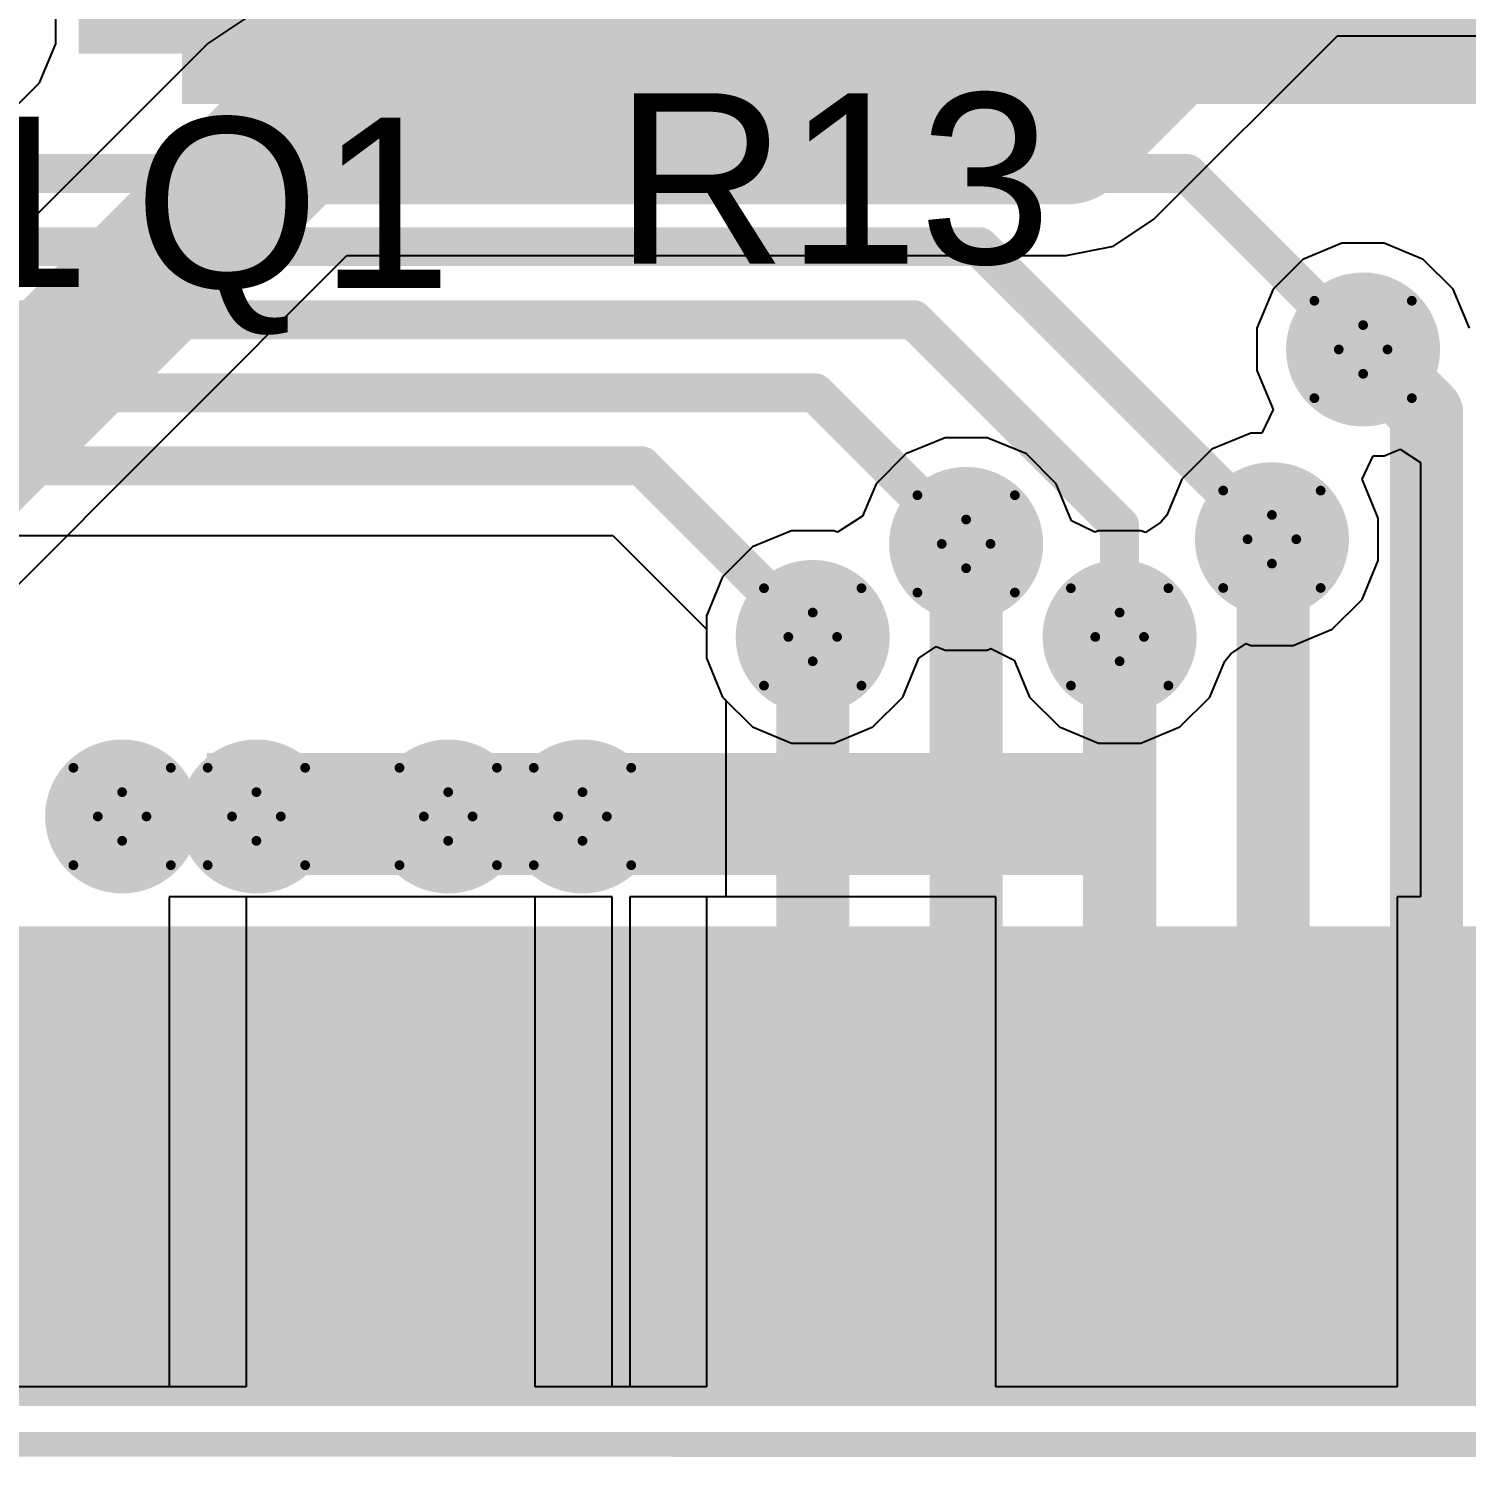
# Model space of a CAD drawing. Header units: inches. Extents: x -0.8 to 12, y -0.1 to 3.7.
# Drawn here: x 0.717 to 1.0121, y -0.1346 to 0.1587 of the extents above; entities that cross this region are included whole.
import ezdxf

# ---------------------------------------------------------------- set-up
doc = ezdxf.new("R2010")
doc.units = ezdxf.units.IN
doc.header["$MEASUREMENT"] = 0
for name, color, linetype in [('Board Outline', 216, 'Continuous'), ('Bottom Layer', 5, 'Continuous'), ('Bottom Overlay', 54, 'Continuous'), ('Bottom Paste', 16, 'Continuous'), ('Bottom Solder', 6, 'Continuous'), ('Drill Drawing', 1, 'Continuous'), ('Top Layer', 1, 'Continuous'), ('Top Overlay', 2, 'Continuous'), ('Top Paste', 8, 'Continuous'), ('Top Solder', 216, 'Continuous'), ('Via Holes', 16, 'Continuous')]:
    doc.layers.add(name, color=color, linetype=linetype)
doc.styles.add('Arial', font='', dxfattribs={"height": 0.2})
doc.styles.get('Arial').set_extended_font_data('Arial')

# ---------------------------------------------------------------- blocks, each defined once
blk = doc.blocks.new('MDA7050_330M_B_17')
at = {"layer": 'Bottom Layer'}
for points in [[(-0.15748035, 0.06692915), (-0.06889765, 0.06692915), (-0.06889765, -0.06692915), (-0.15748035, -0.06692915)], [(0.06889765, 0.06692915), (0.15748035, 0.06692915), (0.15748035, -0.06692915), (0.06889765, -0.06692915)]]:
    blk.add_hatch(color=5, dxfattribs=at).paths.add_polyline_path(points)
at = {"layer": 'Bottom Paste'}
for points in [[(-0.15748035, 0.06692915), (-0.06889765, 0.06692915), (-0.06889765, -0.06692915), (-0.15748035, -0.06692915)], [(0.06889765, 0.06692915), (0.15748035, 0.06692915), (0.15748035, -0.06692915), (0.06889765, -0.06692915)]]:
    blk.add_hatch(color=16, dxfattribs=at).paths.add_polyline_path(points)
at = {"layer": 'Bottom Solder'}
for points in [[(-0.16148035, 0.07092915), (-0.06489765, 0.07092915), (-0.06489765, -0.07092915), (-0.16148035, -0.07092915)], [(0.06489765, 0.07092915), (0.16148035, 0.07092915), (0.16148035, -0.07092915), (0.06489765, -0.07092915)]]:
    blk.add_hatch(color=6, dxfattribs=at).paths.add_polyline_path(points)
at = {"layer": 'Bottom Overlay', "const_width": 0.005}
for points in [[(-0.1456378, 0.1318582), (-0.1456378, 0.074)], [(0.1456378, 0.1318582), (-0.1456378, 0.1318582)], [(0.1456378, 0.1318582), (0.1456378, 0.074)], [(-0.1456378, -0.074), (-0.1456378, -0.1318582)], [(0.1456378, -0.074), (0.1456378, -0.1318582)], [(0.1456378, -0.1318582), (-0.1456378, -0.1318582)]]:
    blk.add_lwpolyline(points, dxfattribs=at)
at = {"layer": 'Bottom Overlay', "const_width": 0.0025}
for points in [[(-0.1468878, 0.1318582, 1), (-0.1443878, 0.1318582, 1)], [(-0.1468878, 0.1318582, 1), (-0.1443878, 0.1318582, 1)], [(0.1443878, 0.1318582, 1), (0.1468878, 0.1318582, 1)], [(0.1443878, 0.1318582, 1), (0.1468878, 0.1318582, 1)], [(-0.1468878, 0.074, 1), (-0.1443878, 0.074, 1)], [(0.1443878, 0.074, 1), (0.1468878, 0.074, 1)], [(-0.1468878, -0.074, 1), (-0.1443878, -0.074, 1)], [(0.1443878, -0.074, 1), (0.1468878, -0.074, 1)], [(-0.1468878, -0.1318582, 1), (-0.1443878, -0.1318582, 1)], [(-0.1468878, -0.1318582, 1), (-0.1443878, -0.1318582, 1)], [(0.1443878, -0.1318582, 1), (0.1468878, -0.1318582, 1)], [(0.1443878, -0.1318582, 1), (0.1468878, -0.1318582, 1)]]:
    blk.add_lwpolyline(points, format="xyb", close=True, dxfattribs=at)
blk = doc.blocks.new('SOT_723_53')
at = {"layer": 'Top Layer'}
for points in [[(-0.0098425, 0.03149605), (0.0098425, 0.03149605), (0.0098425, 0.01377955), (-0.0098425, 0.01377955)], [(-0.0255905, -0.01377955), (-0.0059055, -0.01377955), (-0.0059055, -0.03149605), (-0.0255905, -0.03149605)], [(0.0059056, -0.01377955), (0.0255906, -0.01377955), (0.0255906, -0.03149605), (0.0059056, -0.03149605)]]:
    blk.add_hatch(color=1, dxfattribs=at).paths.add_polyline_path(points)
at = {"layer": 'Top Paste'}
for points in [[(-0.0098425, 0.03149605), (0.0098425, 0.03149605), (0.0098425, 0.01377955), (-0.0098425, 0.01377955)], [(-0.0255905, -0.01377955), (-0.0059055, -0.01377955), (-0.0059055, -0.03149605), (-0.0255905, -0.03149605)], [(0.0059056, -0.01377955), (0.0255906, -0.01377955), (0.0255906, -0.03149605), (0.0059056, -0.03149605)]]:
    blk.add_hatch(color=8, dxfattribs=at).paths.add_polyline_path(points)
at = {"layer": 'Top Solder'}
for points in [[(-0.0138425, 0.03549605), (0.0138425, 0.03549605), (0.0138425, 0.00977955), (-0.0138425, 0.00977955)], [(-0.0295905, -0.00977955), (-0.0019055, -0.00977955), (-0.0019055, -0.03549605), (-0.0295905, -0.03549605)], [(0.0019056, -0.00977955), (0.0295906, -0.00977955), (0.0295906, -0.03549605), (0.0019056, -0.03549605)]]:
    blk.add_hatch(color=216, dxfattribs=at).paths.add_polyline_path(points)
at = {"layer": 'Top Overlay', "const_width": 0.005}
for points in [[(-0.015, 0.025), (-0.025, 0.025)], [(-0.025, -0.006), (-0.025, 0.025)], [(-0.015, 0.025), (-0.025, 0.025)], [(-0.025, -0.006), (-0.025, 0.025)], [(0.025, 0.025), (0.015, 0.025)], [(0.025, -0.006), (0.025, 0.025)], [(-0.032, -0.021), (-0.037, -0.016)], [(-0.037, -0.026), (-0.037, -0.016)], [(0.001, -0.016), (-0.001, -0.016)], [(-0.037, -0.026), (-0.032, -0.021)]]:
    blk.add_lwpolyline(points, dxfattribs=at)
at = {"layer": 'Top Overlay', "const_width": 0.0025}
for points in [[(-0.02625, 0.025, 1), (-0.02375, 0.025, 1)], [(-0.02625, 0.025, 1), (-0.02375, 0.025, 1)], [(-0.02625, 0.025, 1), (-0.02375, 0.025, 1)], [(-0.02625, 0.025, 1), (-0.02375, 0.025, 1)], [(-0.01625, 0.025, 1), (-0.01375, 0.025, 1)], [(-0.01625, 0.025, 1), (-0.01375, 0.025, 1)], [(0.01375, 0.025, 1), (0.01625, 0.025, 1)], [(0.02375, 0.025, 1), (0.02625, 0.025, 1)], [(0.02375, 0.025, 1), (0.02625, 0.025, 1)], [(-0.02625, -0.006, 1), (-0.02375, -0.006, 1)], [(-0.02625, -0.006, 1), (-0.02375, -0.006, 1)], [(0.02375, -0.006, 1), (0.02625, -0.006, 1)], [(-0.03825, -0.016, 1), (-0.03575, -0.016, 1)], [(-0.03825, -0.016, 1), (-0.03575, -0.016, 1)], [(-0.00225, -0.016, 1), (0.00025, -0.016, 1)], [(-0.00025, -0.016, 1), (0.00225, -0.016, 1)], [(-0.03325, -0.021, 1), (-0.03075, -0.021, 1)], [(-0.03325, -0.021, 1), (-0.03075, -0.021, 1)], [(-0.03825, -0.026, 1), (-0.03575, -0.026, 1)], [(-0.03825, -0.026, 1), (-0.03575, -0.026, 1)]]:
    blk.add_lwpolyline(points, format="xyb", close=True, dxfattribs=at)
blk = doc.blocks.new('MINI_PCIE_PAD_54')
at = {"layer": 'Bottom Layer'}
for points in [[(0.53937, 0.0452756), (0.562992, 0.0452756), (0.562992, -0.0452756), (0.53937, -0.0452756)], [(0.5708661, 0.0452756), (0.5944881, 0.0452756), (0.5944881, -0.0452756), (0.5708661, -0.0452756)], [(0.6023621, 0.0452756), (0.6259841, 0.0452756), (0.6259841, -0.0452756), (0.6023621, -0.0452756)], [(0.6338582, 0.0452756), (0.6574802, 0.0452756), (0.6574802, -0.0452756), (0.6338582, -0.0452756)], [(0.6653543, 0.0452756), (0.6889763, 0.0452756), (0.6889763, -0.0452756), (0.6653543, -0.0452756)], [(0.6968503, 0.0452756), (0.7204723, 0.0452756), (0.7204723, -0.0452756), (0.6968503, -0.0452756)], [(0.7283464, 0.0452756), (0.7519684, 0.0452756), (0.7519684, -0.0452756), (0.7283464, -0.0452756)], [(0.7598425, 0.0452756), (0.7834645, 0.0452756), (0.7834645, -0.0452756), (0.7598425, -0.0452756)], [(0.7913385, 0.0452756), (0.8149605, 0.0452756), (0.8149605, -0.0452756), (0.7913385, -0.0452756)], [(0.8228346, 0.0452756), (0.8464566, 0.0452756), (0.8464566, -0.0452756), (0.8228346, -0.0452756)]]:
    blk.add_hatch(color=5, dxfattribs=at).paths.add_polyline_path(points)
at = {"layer": 'Bottom Paste'}
for points in [[(0.53937, 0.0452756), (0.562992, 0.0452756), (0.562992, -0.0452756), (0.53937, -0.0452756)], [(0.5708661, 0.0452756), (0.5944881, 0.0452756), (0.5944881, -0.0452756), (0.5708661, -0.0452756)], [(0.6023621, 0.0452756), (0.6259841, 0.0452756), (0.6259841, -0.0452756), (0.6023621, -0.0452756)], [(0.6338582, 0.0452756), (0.6574802, 0.0452756), (0.6574802, -0.0452756), (0.6338582, -0.0452756)], [(0.6653543, 0.0452756), (0.6889763, 0.0452756), (0.6889763, -0.0452756), (0.6653543, -0.0452756)], [(0.6968503, 0.0452756), (0.7204723, 0.0452756), (0.7204723, -0.0452756), (0.6968503, -0.0452756)], [(0.7283464, 0.0452756), (0.7519684, 0.0452756), (0.7519684, -0.0452756), (0.7283464, -0.0452756)], [(0.7598425, 0.0452756), (0.7834645, 0.0452756), (0.7834645, -0.0452756), (0.7598425, -0.0452756)], [(0.7913385, 0.0452756), (0.8149605, 0.0452756), (0.8149605, -0.0452756), (0.7913385, -0.0452756)], [(0.8228346, 0.0452756), (0.8464566, 0.0452756), (0.8464566, -0.0452756), (0.8228346, -0.0452756)]]:
    blk.add_hatch(color=16, dxfattribs=at).paths.add_polyline_path(points)
at = {"layer": 'Bottom Solder'}
for points in [[(0.503874, 0.0492756), (0.535496, 0.0492756), (0.535496, -0.0492756), (0.503874, -0.0492756)], [(0.53537, 0.0492756), (0.566992, 0.0492756), (0.566992, -0.0492756), (0.53537, -0.0492756)], [(0.5668661, 0.0492756), (0.5984881, 0.0492756), (0.5984881, -0.0492756), (0.5668661, -0.0492756)], [(0.5983621, 0.0492756), (0.6299841, 0.0492756), (0.6299841, -0.0492756), (0.5983621, -0.0492756)], [(0.6298582, 0.0492756), (0.6614802, 0.0492756), (0.6614802, -0.0492756), (0.6298582, -0.0492756)], [(0.6613543, 0.0492756), (0.6929763, 0.0492756), (0.6929763, -0.0492756), (0.6613543, -0.0492756)], [(0.6928503, 0.0492756), (0.7244723, 0.0492756), (0.7244723, -0.0492756), (0.6928503, -0.0492756)], [(0.7243464, 0.0492756), (0.7559684, 0.0492756), (0.7559684, -0.0492756), (0.7243464, -0.0492756)], [(0.7558425, 0.0492756), (0.7874645, 0.0492756), (0.7874645, -0.0492756), (0.7558425, -0.0492756)], [(0.7873385, 0.0492756), (0.8189605, 0.0492756), (0.8189605, -0.0492756), (0.7873385, -0.0492756)], [(0.8188346, 0.0492756), (0.8504566, 0.0492756), (0.8504566, -0.0492756), (0.8188346, -0.0492756)]]:
    blk.add_hatch(color=6, dxfattribs=at).paths.add_polyline_path(points)
at = {"layer": 'Top Layer'}
for points in [[(0.523622, 0.0452756), (0.547244, 0.0452756), (0.547244, -0.0452756), (0.523622, -0.0452756)], [(0.5551181, 0.0452756), (0.5787401, 0.0452756), (0.5787401, -0.0452756), (0.5551181, -0.0452756)], [(0.5866141, 0.0452756), (0.6102361, 0.0452756), (0.6102361, -0.0452756), (0.5866141, -0.0452756)], [(0.6181102, 0.0452756), (0.6417322, 0.0452756), (0.6417322, -0.0452756), (0.6181102, -0.0452756)], [(0.6496063, 0.0452756), (0.6732283, 0.0452756), (0.6732283, -0.0452756), (0.6496063, -0.0452756)], [(0.7047243, -0.0452756), (0.6811023, -0.0452756), (0.6811023, 0.0452756), (0.7047243, 0.0452756)], [(0.7362204, -0.0452756), (0.7125984, -0.0452756), (0.7125984, 0.0452756), (0.7362204, 0.0452756)], [(0.7677165, -0.0452756), (0.7440945, -0.0452756), (0.7440945, 0.0452756), (0.7677165, 0.0452756)], [(0.7992125, -0.0452756), (0.7755905, -0.0452756), (0.7755905, 0.0452756), (0.7992125, 0.0452756)], [(0.8307086, -0.0452756), (0.8070866, -0.0452756), (0.8070866, 0.0452756), (0.8307086, 0.0452756)]]:
    blk.add_hatch(color=1, dxfattribs=at).paths.add_polyline_path(points)
at = {"layer": 'Top Paste'}
for points in [[(0.523622, 0.0452756), (0.547244, 0.0452756), (0.547244, -0.0452756), (0.523622, -0.0452756)], [(0.5551181, 0.0452756), (0.5787401, 0.0452756), (0.5787401, -0.0452756), (0.5551181, -0.0452756)], [(0.5866141, 0.0452756), (0.6102361, 0.0452756), (0.6102361, -0.0452756), (0.5866141, -0.0452756)], [(0.6181102, 0.0452756), (0.6417322, 0.0452756), (0.6417322, -0.0452756), (0.6181102, -0.0452756)], [(0.6496063, 0.0452756), (0.6732283, 0.0452756), (0.6732283, -0.0452756), (0.6496063, -0.0452756)], [(0.7047243, -0.0452756), (0.6811023, -0.0452756), (0.6811023, 0.0452756), (0.7047243, 0.0452756)], [(0.7362204, -0.0452756), (0.7125984, -0.0452756), (0.7125984, 0.0452756), (0.7362204, 0.0452756)], [(0.7677165, -0.0452756), (0.7440945, -0.0452756), (0.7440945, 0.0452756), (0.7677165, 0.0452756)], [(0.7992125, -0.0452756), (0.7755905, -0.0452756), (0.7755905, 0.0452756), (0.7992125, 0.0452756)], [(0.8307086, -0.0452756), (0.8070866, -0.0452756), (0.8070866, 0.0452756), (0.8307086, 0.0452756)]]:
    blk.add_hatch(color=8, dxfattribs=at).paths.add_polyline_path(points)
at = {"layer": 'Top Solder'}
for points in [[(0.519622, 0.0492756), (0.551244, 0.0492756), (0.551244, -0.0492756), (0.519622, -0.0492756)], [(0.5511181, 0.0492756), (0.5827401, 0.0492756), (0.5827401, -0.0492756), (0.5511181, -0.0492756)], [(0.5826141, 0.0492756), (0.6142361, 0.0492756), (0.6142361, -0.0492756), (0.5826141, -0.0492756)], [(0.6141102, 0.0492756), (0.6457322, 0.0492756), (0.6457322, -0.0492756), (0.6141102, -0.0492756)], [(0.6456063, 0.0492756), (0.6772283, 0.0492756), (0.6772283, -0.0492756), (0.6456063, -0.0492756)], [(0.7087243, -0.0492756), (0.6771023, -0.0492756), (0.6771023, 0.0492756), (0.7087243, 0.0492756)], [(0.7402204, -0.0492756), (0.7085984, -0.0492756), (0.7085984, 0.0492756), (0.7402204, 0.0492756)], [(0.7717165, -0.0492756), (0.7400945, -0.0492756), (0.7400945, 0.0492756), (0.7717165, 0.0492756)], [(0.8032125, -0.0492756), (0.7715905, -0.0492756), (0.7715905, 0.0492756), (0.8032125, 0.0492756)], [(0.8347086, -0.0492756), (0.8030866, -0.0492756), (0.8030866, 0.0492756), (0.8347086, 0.0492756)]]:
    blk.add_hatch(color=216, dxfattribs=at).paths.add_polyline_path(points)
at = {"layer": 'Top Overlay', "const_width": 0.005}
blk.add_lwpolyline([(0.3425393, -0.0570866), (0.9704724, -0.0570866)], dxfattribs=at)

msp = doc.modelspace()

# ---------------------------------------------------------------- hatches: boundary and pattern name
at = {"layer": 'Bottom Layer'}
for points in [[(0.7485196, 0.143307), (0.886, 0.143307), (0.886, 0.3519292), (0.7485196, 0.3519292)], [(0.7485196, 0.143307), (1.276, 0.143307), (1.276, 0.195), (0.7485196, 0.195)], [(0.8188823, -0.015), (0.9335123, -0.015), (0.9335123, 0.01), (0.8188823, 0.01)]]:
    msp.add_hatch(color=5, dxfattribs=at).paths.add_polyline_path(points)
h = msp.add_hatch(color=5, dxfattribs=at)
edge = h.paths.add_edge_path()
edge.add_arc((0.9908954, 0.0928906), 0.011811, 0, 360)
h = msp.add_hatch(color=5, dxfattribs=at)
edge = h.paths.add_edge_path()
edge.add_arc((0.9721862, 0.053917), 0.011811, 0, 360)
h = msp.add_hatch(color=5, dxfattribs=at)
edge = h.paths.add_edge_path()
edge.add_arc((0.9094259, 0.0529621), 0.011811, 0, 360)
h = msp.add_hatch(color=5, dxfattribs=at)
edge = h.paths.add_edge_path()
edge.add_arc((0.8779374, 0.0338673), 0.011811, 0, 360)
h = msp.add_hatch(color=5, dxfattribs=at)
edge = h.paths.add_edge_path()
edge.add_arc((0.9409295, 0.0338673), 0.011811, 0, 360)
h = msp.add_hatch(color=5, dxfattribs=at)
edge = h.paths.add_edge_path()
edge.add_arc((0.7362051, -0.003), 0.011811, 0, 360)
h = msp.add_hatch(color=5, dxfattribs=at)
edge = h.paths.add_edge_path()
edge.add_arc((0.7637642, -0.003), 0.011811, 0, 360)
h = msp.add_hatch(color=5, dxfattribs=at)
edge = h.paths.add_edge_path()
edge.add_arc((0.8031343, -0.003), 0.011811, 0, 360)
h = msp.add_hatch(color=5, dxfattribs=at)
edge = h.paths.add_edge_path()
edge.add_arc((0.8306933, -0.003), 0.011811, 0, 360)
at = {"layer": 'Bottom Solder'}
h = msp.add_hatch(color=6, dxfattribs=at)
edge = h.paths.add_edge_path()
edge.add_arc((0.9908954, 0.0928906), 0.015811, 0, 360)
h = msp.add_hatch(color=6, dxfattribs=at)
edge = h.paths.add_edge_path()
edge.add_arc((0.9094259, 0.0529621), 0.015811, 0, 360)
h = msp.add_hatch(color=6, dxfattribs=at)
edge = h.paths.add_edge_path()
edge.add_arc((0.9721862, 0.053917), 0.015811, 0, 360)
h = msp.add_hatch(color=6, dxfattribs=at)
edge = h.paths.add_edge_path()
edge.add_arc((0.8779374, 0.0338673), 0.015811, 0, 360)
h = msp.add_hatch(color=6, dxfattribs=at)
edge = h.paths.add_edge_path()
edge.add_arc((0.9409295, 0.0338673), 0.015811, 0, 360)
h = msp.add_hatch(color=6, dxfattribs=at)
edge = h.paths.add_edge_path()
edge.add_arc((0.7362051, -0.003), 0.015811, 0, 360)
h = msp.add_hatch(color=6, dxfattribs=at)
edge = h.paths.add_edge_path()
edge.add_arc((0.7637642, -0.003), 0.015811, 0, 360)
h = msp.add_hatch(color=6, dxfattribs=at)
edge = h.paths.add_edge_path()
edge.add_arc((0.8031343, -0.003), 0.015811, 0, 360)
h = msp.add_hatch(color=6, dxfattribs=at)
edge = h.paths.add_edge_path()
edge.add_arc((0.8306933, -0.003), 0.015811, 0, 360)
at = {"layer": 'Top Layer'}
h = msp.add_hatch(color=1, dxfattribs=at)
edge = h.paths.add_edge_path()
edge.add_arc((0.9908954, 0.0928906), 0.011811, 0, 360)
h = msp.add_hatch(color=1, dxfattribs=at)
edge = h.paths.add_edge_path()
edge.add_arc((0.9721862, 0.053917), 0.011811, 0, 360)
h = msp.add_hatch(color=1, dxfattribs=at)
edge = h.paths.add_edge_path()
edge.add_arc((0.9094259, 0.0529621), 0.011811, 0, 360)
h = msp.add_hatch(color=1, dxfattribs=at)
edge = h.paths.add_edge_path()
edge.add_arc((0.8779374, 0.0338673), 0.011811, 0, 360)
h = msp.add_hatch(color=1, dxfattribs=at)
edge = h.paths.add_edge_path()
edge.add_arc((0.9409295, 0.0338673), 0.011811, 0, 360)
msp.add_hatch(color=1, dxfattribs=at).paths.add_polyline_path([(0.7535915, -0.015), (0.8582523, -0.015), (0.8582523, 0.01), (0.7535915, 0.01)])
h = msp.add_hatch(color=1, dxfattribs=at)
edge = h.paths.add_edge_path()
edge.add_arc((0.7362051, -0.003), 0.011811, 0, 360)
h = msp.add_hatch(color=1, dxfattribs=at)
edge = h.paths.add_edge_path()
edge.add_arc((0.7637642, -0.003), 0.011811, 0, 360)
h = msp.add_hatch(color=1, dxfattribs=at)
edge = h.paths.add_edge_path()
edge.add_arc((0.8031343, -0.003), 0.011811, 0, 360)
h = msp.add_hatch(color=1, dxfattribs=at)
edge = h.paths.add_edge_path()
edge.add_arc((0.8306933, -0.003), 0.011811, 0, 360)
at = {"layer": 'Top Solder'}
h = msp.add_hatch(color=216, dxfattribs=at)
edge = h.paths.add_edge_path()
edge.add_arc((0.9908954, 0.0928906), 0.015811, 0, 360)
h = msp.add_hatch(color=216, dxfattribs=at)
edge = h.paths.add_edge_path()
edge.add_arc((0.9094259, 0.0529621), 0.015811, 0, 360)
h = msp.add_hatch(color=216, dxfattribs=at)
edge = h.paths.add_edge_path()
edge.add_arc((0.9721862, 0.053917), 0.015811, 0, 360)
h = msp.add_hatch(color=216, dxfattribs=at)
edge = h.paths.add_edge_path()
edge.add_arc((0.8779374, 0.0338673), 0.015811, 0, 360)
h = msp.add_hatch(color=216, dxfattribs=at)
edge = h.paths.add_edge_path()
edge.add_arc((0.9409295, 0.0338673), 0.015811, 0, 360)
h = msp.add_hatch(color=216, dxfattribs=at)
edge = h.paths.add_edge_path()
edge.add_arc((0.7362051, -0.003), 0.015811, 0, 360)
h = msp.add_hatch(color=216, dxfattribs=at)
edge = h.paths.add_edge_path()
edge.add_arc((0.7637642, -0.003), 0.015811, 0, 360)
h = msp.add_hatch(color=216, dxfattribs=at)
edge = h.paths.add_edge_path()
edge.add_arc((0.8031343, -0.003), 0.015811, 0, 360)
h = msp.add_hatch(color=216, dxfattribs=at)
edge = h.paths.add_edge_path()
edge.add_arc((0.8306933, -0.003), 0.015811, 0, 360)
at = {"layer": 'Via Holes'}
h = msp.add_hatch(color=7, dxfattribs=at)
edge = h.paths.add_edge_path()
edge.add_arc((0.9908954, 0.0928906), 0.0059055, 0, 360)
h = msp.add_hatch(color=7, dxfattribs=at)
edge = h.paths.add_edge_path()
edge.add_arc((0.9721862, 0.053917), 0.0059055, 0, 360)
h = msp.add_hatch(color=7, dxfattribs=at)
edge = h.paths.add_edge_path()
edge.add_arc((0.9094259, 0.0529621), 0.0059055, 0, 360)
h = msp.add_hatch(color=7, dxfattribs=at)
edge = h.paths.add_edge_path()
edge.add_arc((0.8779374, 0.0338673), 0.0059055, 0, 360)
h = msp.add_hatch(color=7, dxfattribs=at)
edge = h.paths.add_edge_path()
edge.add_arc((0.9409295, 0.0338673), 0.0059055, 0, 360)
h = msp.add_hatch(color=7, dxfattribs=at)
edge = h.paths.add_edge_path()
edge.add_arc((0.7362051, -0.003), 0.0059055, 0, 360)
h = msp.add_hatch(color=7, dxfattribs=at)
edge = h.paths.add_edge_path()
edge.add_arc((0.7637642, -0.003), 0.0059055, 0, 360)
h = msp.add_hatch(color=7, dxfattribs=at)
edge = h.paths.add_edge_path()
edge.add_arc((0.8031343, -0.003), 0.0059055, 0, 360)
h = msp.add_hatch(color=7, dxfattribs=at)
edge = h.paths.add_edge_path()
edge.add_arc((0.8306933, -0.003), 0.0059055, 0, 360)

# ---------------------------------------------------------------- linework, layer by layer
at = {"layer": 'Board Outline', "const_width": 0.005}
msp.add_lwpolyline([(0.5275374, -0.1318892), (1.1555117, -0.1320703)], dxfattribs=at)
at = {"layer": 'Bottom Layer'}
for p, q in [((0.9906767, 0.0662718), (0.9929401, 0.0710796)), ((0.9929401, 0.0710796), (0.9952339, 0.0710796)), ((0.9952339, 0.0710796), (0.9985054, 0.0724347)), ((0.9985054, 0.0724347), (1.0026628, 0.0696568)), ((1.0026628, 0.0696568), (1.0026628, -0.019527)), ((0.9939972, 0.0582555), (0.9906767, 0.0662718)), ((0.9939972, 0.0495785), (0.9939972, 0.0582555)), ((0.6422137, 0.0547257), (0.836892, 0.0547257)), ((0.836892, 0.0547257), (0.8561264, 0.0354914)), ((0.9906767, 0.0415621), (0.9939972, 0.0495785)), ((0.9845411, 0.0354265), (0.9906767, 0.0415621)), ((0.8561264, 0.0354914), (0.8561264, 0.0295288)), ((0.9765247, 0.032106), (0.9845411, 0.0354265)), ((0.9637314, 0.0303836), (0.9668979, 0.0324994)), ((0.9668979, 0.0324994), (0.9678477, 0.032106)), ((0.8561264, 0.0295288), (0.8594469, 0.0215124)), ((0.8964279, 0.0215124), (0.8997484, 0.0295287)), ((0.8997484, 0.0295287), (0.9032904, 0.0318954)), ((0.9032904, 0.0318954), (0.9050874, 0.0311511)), ((0.9050874, 0.0311511), (0.9137644, 0.0311511)), ((0.9137644, 0.0311511), (0.9145218, 0.0314648)), ((0.9145218, 0.0314648), (0.9192985, 0.0290942)), ((0.9624862, 0.0289148), (0.9637314, 0.0303836)), ((0.9678477, 0.032106), (0.9765247, 0.032106)), ((0.9192985, 0.0290942), (0.922439, 0.0215124)), ((0.95942, 0.0215124), (0.9624862, 0.0289148)), ((0.8594469, 0.0215124), (0.8655825, 0.0153768)), ((0.8902923, 0.0153768), (0.8964279, 0.0215124)), ((0.922439, 0.0215124), (0.9285746, 0.0153768)), ((0.9532844, 0.0153768), (0.95942, 0.0215124)), ((0.8655825, 0.0153768), (0.8735989, 0.0120563)), ((0.8822759, 0.0120563), (0.8902923, 0.0153768)), ((0.9285746, 0.0153768), (0.936591, 0.0120563)), ((0.945268, 0.0120563), (0.9532844, 0.0153768)), ((0.8735989, 0.0120563), (0.8822759, 0.0120563)), ((0.936591, 0.0120563), (0.945268, 0.0120563)), ((0.8210082, -0.019527), (0.7458902, -0.019527)), ((0.7458902, -0.019527), (0.7458902, -0.1200782)), ((0.8210082, -0.1200782), (0.8210082, -0.019527)), ((0.9154964, -0.019527), (0.8403784, -0.019527)), ((0.8403784, -0.019527), (0.8403784, -0.1200782)), ((0.9154964, -0.1200782), (0.9154964, -0.019527)), ((1.0026628, -0.019527), (0.9978587, -0.019527)), ((0.9978587, -0.019527), (0.9978587, -0.1200782)), ((0.7458902, -0.1200782), (0.695024, -0.1200782)), ((0.8403784, -0.1200782), (0.8210082, -0.1200782)), ((0.9978587, -0.1200782), (0.9154964, -0.1200782))]:
    msp.add_line(p, q, dxfattribs=at)
at = {"layer": 'Bottom Layer', "const_width": 0.008}
for points in [[(0.667066, 0.129), (0.954786, 0.129)], [(0.954786, 0.129), (0.9908954, 0.0928906)], [(0.6608528, 0.114), (0.9121032, 0.114)], [(0.9121032, 0.114), (0.9721862, 0.053917)], [(0.6546396, 0.099), (0.8986224, 0.099)], [(0.8986224, 0.099), (0.9409295, 0.0566929)], [(0.6484264, 0.084), (0.878388, 0.084)], [(0.878388, 0.084), (0.9094259, 0.0529621)], [(0.6422132, 0.069), (0.8428047, 0.069)], [(0.8428047, 0.069), (0.8779374, 0.0338673)], [(0.9409295, 0.0338673), (0.9409295, 0.0566929)]]:
    msp.add_lwpolyline(points, dxfattribs=at)
at = {"layer": 'Bottom Layer', "const_width": 0.004}
for points in [[(0.952786, 0.129, 1), (0.956786, 0.129, 1)], [(0.952786, 0.129, 1), (0.956786, 0.129, 1)], [(0.9101032, 0.114, 1), (0.9141032, 0.114, 1)], [(0.9101032, 0.114, 1), (0.9141032, 0.114, 1)], [(0.8966224, 0.099, 1), (0.9006224, 0.099, 1)], [(0.8966224, 0.099, 1), (0.9006224, 0.099, 1)], [(0.9888954, 0.0928906, 1), (0.9928954, 0.0928906, 1)], [(0.876388, 0.084, 1), (0.880388, 0.084, 1)], [(0.876388, 0.084, 1), (0.880388, 0.084, 1)], [(0.8408047, 0.069, 1), (0.8448047, 0.069, 1)], [(0.8408047, 0.069, 1), (0.8448047, 0.069, 1)], [(0.9389295, 0.0566929, 1), (0.9429295, 0.0566929, 1)], [(0.9389295, 0.0566929, 1), (0.9429295, 0.0566929, 1)], [(0.9074259, 0.0529621, 1), (0.9114259, 0.0529621, 1)], [(0.9701862, 0.053917, 1), (0.9741862, 0.053917, 1)], [(0.8759374, 0.0338673, 1), (0.8799374, 0.0338673, 1)], [(0.9389295, 0.0338673, 1), (0.9429295, 0.0338673, 1)]]:
    msp.add_lwpolyline(points, format="xyb", close=True, dxfattribs=at)
at = {"layer": 'Drill Drawing', "const_width": 0.002}
for points in [[(0.9808954, 0.1028906), (0.9908954, 0.0978906)], [(0.9808954, 0.1028906), (0.9858954, 0.0928906)], [(0.9908954, 0.0978906), (1.0008954, 0.1028906)], [(0.9958954, 0.0928906), (1.0008954, 0.1028906)], [(0.9808954, 0.0828906), (0.9858954, 0.0928906)], [(0.9958954, 0.0928906), (1.0008954, 0.0828906)], [(0.9808954, 0.0828906), (0.9908954, 0.0878906)], [(0.9908954, 0.0878906), (1.0008954, 0.0828906)], [(0.9621862, 0.063917), (0.9721862, 0.058917)], [(0.9621862, 0.063917), (0.9671862, 0.053917)], [(0.9721862, 0.058917), (0.9821862, 0.063917)], [(0.9771862, 0.053917), (0.9821862, 0.063917)], [(0.8994259, 0.0629621), (0.9094259, 0.0579621)], [(0.8994259, 0.0629621), (0.9044259, 0.0529621)], [(0.9094259, 0.0579621), (0.9194259, 0.0629621)], [(0.9144259, 0.0529621), (0.9194259, 0.0629621)], [(0.8994259, 0.0429621), (0.9044259, 0.0529621)], [(0.9144259, 0.0529621), (0.9194259, 0.0429621)], [(0.9621862, 0.043917), (0.9671862, 0.053917)], [(0.9771862, 0.053917), (0.9821862, 0.043917)], [(0.8994259, 0.0429621), (0.9094259, 0.0479621)], [(0.9094259, 0.0479621), (0.9194259, 0.0429621)], [(0.9621862, 0.043917), (0.9721862, 0.048917)], [(0.9721862, 0.048917), (0.9821862, 0.043917)], [(0.8679374, 0.0438673), (0.8779374, 0.0388673)], [(0.8679374, 0.0438673), (0.8729374, 0.0338673)], [(0.8779374, 0.0388673), (0.8879374, 0.0438673)], [(0.8829374, 0.0338673), (0.8879374, 0.0438673)], [(0.9309295, 0.0438673), (0.9409295, 0.0388673)], [(0.9309295, 0.0438673), (0.9359295, 0.0338673)], [(0.9409295, 0.0388673), (0.9509295, 0.0438673)], [(0.9459295, 0.0338673), (0.9509295, 0.0438673)], [(0.8679374, 0.0238673), (0.8729374, 0.0338673)], [(0.8829374, 0.0338673), (0.8879374, 0.0238673)], [(0.9309295, 0.0238673), (0.9359295, 0.0338673)], [(0.9459295, 0.0338673), (0.9509295, 0.0238673)], [(0.8679374, 0.0238673), (0.8779374, 0.0288673)], [(0.8779374, 0.0288673), (0.8879374, 0.0238673)], [(0.9309295, 0.0238673), (0.9409295, 0.0288673)], [(0.9409295, 0.0288673), (0.9509295, 0.0238673)], [(0.7262051, 0.007), (0.7362051, 0.002)], [(0.7262051, 0.007), (0.7312051, -0.003)], [(0.7362051, 0.002), (0.7462051, 0.007)], [(0.7412051, -0.003), (0.7462051, 0.007)], [(0.7537642, 0.007), (0.7637642, 0.002)], [(0.7537642, 0.007), (0.7587642, -0.003)], [(0.7637642, 0.002), (0.7737642, 0.007)], [(0.7687642, -0.003), (0.7737642, 0.007)], [(0.7931343, 0.007), (0.8031343, 0.002)], [(0.7931343, 0.007), (0.7981343, -0.003)], [(0.8031343, 0.002), (0.8131343, 0.007)], [(0.8081343, -0.003), (0.8131343, 0.007)], [(0.8206933, 0.007), (0.8306933, 0.002)], [(0.8206933, 0.007), (0.8256933, -0.003)], [(0.8306933, 0.002), (0.8406933, 0.007)], [(0.8356933, -0.003), (0.8406933, 0.007)], [(0.7262051, -0.013), (0.7312051, -0.003)], [(0.7412051, -0.003), (0.7462051, -0.013)], [(0.7537642, -0.013), (0.7587642, -0.003)], [(0.7687642, -0.003), (0.7737642, -0.013)], [(0.7931343, -0.013), (0.7981343, -0.003)], [(0.8081343, -0.003), (0.8131343, -0.013)], [(0.8206933, -0.013), (0.8256933, -0.003)], [(0.8356933, -0.003), (0.8406933, -0.013)], [(0.7262051, -0.013), (0.7362051, -0.008)], [(0.7362051, -0.008), (0.7462051, -0.013)], [(0.7537642, -0.013), (0.7637642, -0.008)], [(0.7637642, -0.008), (0.7737642, -0.013)], [(0.7931343, -0.013), (0.8031343, -0.008)], [(0.8031343, -0.008), (0.8131343, -0.013)], [(0.8206933, -0.013), (0.8306933, -0.008)], [(0.8306933, -0.008), (0.8406933, -0.013)]]:
    msp.add_lwpolyline(points, dxfattribs=at)
at = {"layer": 'Drill Drawing', "const_width": 0.001}
for points in [[(0.9803954, 0.1028906, 1), (0.9813954, 0.1028906, 1)], [(0.9803954, 0.1028906, 1), (0.9813954, 0.1028906, 1)], [(1.0003954, 0.1028906, 1), (1.0013954, 0.1028906, 1)], [(1.0003954, 0.1028906, 1), (1.0013954, 0.1028906, 1)], [(0.9903954, 0.0978906, 1), (0.9913954, 0.0978906, 1)], [(0.9903954, 0.0978906, 1), (0.9913954, 0.0978906, 1)], [(0.9853954, 0.0928906, 1), (0.9863954, 0.0928906, 1)], [(0.9853954, 0.0928906, 1), (0.9863954, 0.0928906, 1)], [(0.9953954, 0.0928906, 1), (0.9963954, 0.0928906, 1)], [(0.9953954, 0.0928906, 1), (0.9963954, 0.0928906, 1)], [(0.9903954, 0.0878906, 1), (0.9913954, 0.0878906, 1)], [(0.9903954, 0.0878906, 1), (0.9913954, 0.0878906, 1)], [(0.9803954, 0.0828906, 1), (0.9813954, 0.0828906, 1)], [(0.9803954, 0.0828906, 1), (0.9813954, 0.0828906, 1)], [(1.0003954, 0.0828906, 1), (1.0013954, 0.0828906, 1)], [(1.0003954, 0.0828906, 1), (1.0013954, 0.0828906, 1)], [(0.9616862, 0.063917, 1), (0.9626862, 0.063917, 1)], [(0.9616862, 0.063917, 1), (0.9626862, 0.063917, 1)], [(0.9816862, 0.063917, 1), (0.9826862, 0.063917, 1)], [(0.9816862, 0.063917, 1), (0.9826862, 0.063917, 1)], [(0.8989259, 0.0629621, 1), (0.8999259, 0.0629621, 1)], [(0.8989259, 0.0629621, 1), (0.8999259, 0.0629621, 1)], [(0.9189259, 0.0629621, 1), (0.9199259, 0.0629621, 1)], [(0.9189259, 0.0629621, 1), (0.9199259, 0.0629621, 1)], [(0.9716862, 0.058917, 1), (0.9726862, 0.058917, 1)], [(0.9716862, 0.058917, 1), (0.9726862, 0.058917, 1)], [(0.9089259, 0.0579621, 1), (0.9099259, 0.0579621, 1)], [(0.9089259, 0.0579621, 1), (0.9099259, 0.0579621, 1)], [(0.9039259, 0.0529621, 1), (0.9049259, 0.0529621, 1)], [(0.9039259, 0.0529621, 1), (0.9049259, 0.0529621, 1)], [(0.9139259, 0.0529621, 1), (0.9149259, 0.0529621, 1)], [(0.9139259, 0.0529621, 1), (0.9149259, 0.0529621, 1)], [(0.9666862, 0.053917, 1), (0.9676862, 0.053917, 1)], [(0.9666862, 0.053917, 1), (0.9676862, 0.053917, 1)], [(0.9766862, 0.053917, 1), (0.9776862, 0.053917, 1)], [(0.9766862, 0.053917, 1), (0.9776862, 0.053917, 1)], [(0.9089259, 0.0479621, 1), (0.9099259, 0.0479621, 1)], [(0.9089259, 0.0479621, 1), (0.9099259, 0.0479621, 1)], [(0.9716862, 0.048917, 1), (0.9726862, 0.048917, 1)], [(0.9716862, 0.048917, 1), (0.9726862, 0.048917, 1)], [(0.8674374, 0.0438673, 1), (0.8684374, 0.0438673, 1)], [(0.8674374, 0.0438673, 1), (0.8684374, 0.0438673, 1)], [(0.8874374, 0.0438673, 1), (0.8884374, 0.0438673, 1)], [(0.8874374, 0.0438673, 1), (0.8884374, 0.0438673, 1)], [(0.9304295, 0.0438673, 1), (0.9314295, 0.0438673, 1)], [(0.9304295, 0.0438673, 1), (0.9314295, 0.0438673, 1)], [(0.9504295, 0.0438673, 1), (0.9514295, 0.0438673, 1)], [(0.9504295, 0.0438673, 1), (0.9514295, 0.0438673, 1)], [(0.9616862, 0.043917, 1), (0.9626862, 0.043917, 1)], [(0.9616862, 0.043917, 1), (0.9626862, 0.043917, 1)], [(0.9816862, 0.043917, 1), (0.9826862, 0.043917, 1)], [(0.9816862, 0.043917, 1), (0.9826862, 0.043917, 1)], [(0.8989259, 0.0429621, 1), (0.8999259, 0.0429621, 1)], [(0.8989259, 0.0429621, 1), (0.8999259, 0.0429621, 1)], [(0.9189259, 0.0429621, 1), (0.9199259, 0.0429621, 1)], [(0.9189259, 0.0429621, 1), (0.9199259, 0.0429621, 1)], [(0.8774374, 0.0388673, 1), (0.8784374, 0.0388673, 1)], [(0.8774374, 0.0388673, 1), (0.8784374, 0.0388673, 1)], [(0.9404295, 0.0388673, 1), (0.9414295, 0.0388673, 1)], [(0.9404295, 0.0388673, 1), (0.9414295, 0.0388673, 1)], [(0.8724374, 0.0338673, 1), (0.8734374, 0.0338673, 1)], [(0.8724374, 0.0338673, 1), (0.8734374, 0.0338673, 1)], [(0.8824374, 0.0338673, 1), (0.8834374, 0.0338673, 1)], [(0.8824374, 0.0338673, 1), (0.8834374, 0.0338673, 1)], [(0.9354295, 0.0338673, 1), (0.9364295, 0.0338673, 1)], [(0.9354295, 0.0338673, 1), (0.9364295, 0.0338673, 1)], [(0.9454295, 0.0338673, 1), (0.9464295, 0.0338673, 1)], [(0.9454295, 0.0338673, 1), (0.9464295, 0.0338673, 1)], [(0.8774374, 0.0288673, 1), (0.8784374, 0.0288673, 1)], [(0.8774374, 0.0288673, 1), (0.8784374, 0.0288673, 1)], [(0.9404295, 0.0288673, 1), (0.9414295, 0.0288673, 1)], [(0.9404295, 0.0288673, 1), (0.9414295, 0.0288673, 1)], [(0.8674374, 0.0238673, 1), (0.8684374, 0.0238673, 1)], [(0.8674374, 0.0238673, 1), (0.8684374, 0.0238673, 1)], [(0.8874374, 0.0238673, 1), (0.8884374, 0.0238673, 1)], [(0.8874374, 0.0238673, 1), (0.8884374, 0.0238673, 1)], [(0.9304295, 0.0238673, 1), (0.9314295, 0.0238673, 1)], [(0.9304295, 0.0238673, 1), (0.9314295, 0.0238673, 1)], [(0.9504295, 0.0238673, 1), (0.9514295, 0.0238673, 1)], [(0.9504295, 0.0238673, 1), (0.9514295, 0.0238673, 1)], [(0.7257051, 0.007, 1), (0.7267051, 0.007, 1)], [(0.7257051, 0.007, 1), (0.7267051, 0.007, 1)], [(0.7457051, 0.007, 1), (0.7467051, 0.007, 1)], [(0.7457051, 0.007, 1), (0.7467051, 0.007, 1)], [(0.7532642, 0.007, 1), (0.7542642, 0.007, 1)], [(0.7532642, 0.007, 1), (0.7542642, 0.007, 1)], [(0.7732642, 0.007, 1), (0.7742642, 0.007, 1)], [(0.7732642, 0.007, 1), (0.7742642, 0.007, 1)], [(0.7926343, 0.007, 1), (0.7936343, 0.007, 1)], [(0.7926343, 0.007, 1), (0.7936343, 0.007, 1)], [(0.8126343, 0.007, 1), (0.8136343, 0.007, 1)], [(0.8126343, 0.007, 1), (0.8136343, 0.007, 1)], [(0.8201933, 0.007, 1), (0.8211933, 0.007, 1)], [(0.8201933, 0.007, 1), (0.8211933, 0.007, 1)], [(0.8401933, 0.007, 1), (0.8411933, 0.007, 1)], [(0.8401933, 0.007, 1), (0.8411933, 0.007, 1)], [(0.7357051, 0.002, 1), (0.7367051, 0.002, 1)], [(0.7357051, 0.002, 1), (0.7367051, 0.002, 1)], [(0.7632642, 0.002, 1), (0.7642642, 0.002, 1)], [(0.7632642, 0.002, 1), (0.7642642, 0.002, 1)], [(0.8026343, 0.002, 1), (0.8036343, 0.002, 1)], [(0.8026343, 0.002, 1), (0.8036343, 0.002, 1)], [(0.8301933, 0.002, 1), (0.8311933, 0.002, 1)], [(0.8301933, 0.002, 1), (0.8311933, 0.002, 1)], [(0.7307051, -0.003, 1), (0.7317051, -0.003, 1)], [(0.7307051, -0.003, 1), (0.7317051, -0.003, 1)], [(0.7407051, -0.003, 1), (0.7417051, -0.003, 1)], [(0.7407051, -0.003, 1), (0.7417051, -0.003, 1)], [(0.7582642, -0.003, 1), (0.7592642, -0.003, 1)], [(0.7582642, -0.003, 1), (0.7592642, -0.003, 1)], [(0.7682642, -0.003, 1), (0.7692642, -0.003, 1)], [(0.7682642, -0.003, 1), (0.7692642, -0.003, 1)], [(0.7976343, -0.003, 1), (0.7986343, -0.003, 1)], [(0.7976343, -0.003, 1), (0.7986343, -0.003, 1)], [(0.8076343, -0.003, 1), (0.8086343, -0.003, 1)], [(0.8076343, -0.003, 1), (0.8086343, -0.003, 1)], [(0.8251933, -0.003, 1), (0.8261933, -0.003, 1)], [(0.8251933, -0.003, 1), (0.8261933, -0.003, 1)], [(0.8351933, -0.003, 1), (0.8361933, -0.003, 1)], [(0.8351933, -0.003, 1), (0.8361933, -0.003, 1)], [(0.7357051, -0.008, 1), (0.7367051, -0.008, 1)], [(0.7357051, -0.008, 1), (0.7367051, -0.008, 1)], [(0.7632642, -0.008, 1), (0.7642642, -0.008, 1)], [(0.7632642, -0.008, 1), (0.7642642, -0.008, 1)], [(0.8026343, -0.008, 1), (0.8036343, -0.008, 1)], [(0.8026343, -0.008, 1), (0.8036343, -0.008, 1)], [(0.8301933, -0.008, 1), (0.8311933, -0.008, 1)], [(0.8301933, -0.008, 1), (0.8311933, -0.008, 1)], [(0.7257051, -0.013, 1), (0.7267051, -0.013, 1)], [(0.7257051, -0.013, 1), (0.7267051, -0.013, 1)], [(0.7457051, -0.013, 1), (0.7467051, -0.013, 1)], [(0.7457051, -0.013, 1), (0.7467051, -0.013, 1)], [(0.7532642, -0.013, 1), (0.7542642, -0.013, 1)], [(0.7532642, -0.013, 1), (0.7542642, -0.013, 1)], [(0.7732642, -0.013, 1), (0.7742642, -0.013, 1)], [(0.7732642, -0.013, 1), (0.7742642, -0.013, 1)], [(0.7926343, -0.013, 1), (0.7936343, -0.013, 1)], [(0.7926343, -0.013, 1), (0.7936343, -0.013, 1)], [(0.8126343, -0.013, 1), (0.8136343, -0.013, 1)], [(0.8126343, -0.013, 1), (0.8136343, -0.013, 1)], [(0.8201933, -0.013, 1), (0.8211933, -0.013, 1)], [(0.8201933, -0.013, 1), (0.8211933, -0.013, 1)], [(0.8401933, -0.013, 1), (0.8411933, -0.013, 1)], [(0.8401933, -0.013, 1), (0.8411933, -0.013, 1)]]:
    msp.add_lwpolyline(points, format="xyb", close=True, dxfattribs=at)
at = {"layer": 'Top Layer'}
for p, q in [((0.7225831, 0.1556615), (0.7225831, 0.1643385)), ((0.7620335, 0.161207), (0.753764, 0.1556815)), ((0.9479546, 0.1196335), (0.9856252, 0.1573041)), ((0.9856252, 0.1573041), (1.0524891, 0.1573041)), ((0.753764, 0.1556815), (0.6530631, 0.0549806)), ((0.7192626, 0.1476451), (0.7225831, 0.1556615)), ((0.713127, 0.1415095), (0.7192626, 0.1476451)), ((0.9396851, 0.114108), (0.9479546, 0.1196335)), ((0.6965769, 0.0263984), (0.7823462, 0.1121677)), ((0.7823462, 0.1121677), (0.9299306, 0.1121677)), ((0.9299306, 0.1121677), (0.9396851, 0.114108)), ((0.9865569, 0.1147016), (0.9785405, 0.1113811)), ((0.9952339, 0.1147016), (0.9865569, 0.1147016)), ((1.0032503, 0.1113811), (0.9952339, 0.1147016)), ((0.9785405, 0.1113811), (0.9724049, 0.1052455)), ((1.0093859, 0.1052455), (1.0032503, 0.1113811)), ((0.9724049, 0.1052455), (0.9690844, 0.0972291)), ((1.0127064, 0.0972291), (1.0093859, 0.1052455)), ((0.9690844, 0.0972291), (0.9690844, 0.0885521)), ((0.9690844, 0.0885521), (0.9724049, 0.0805358)), ((0.9724049, 0.0805358), (0.9701415, 0.075728)), ((0.9050874, 0.0747731), (0.897071, 0.0714526)), ((0.9137644, 0.0747731), (0.9050874, 0.0747731)), ((0.9217808, 0.0714526), (0.9137644, 0.0747731)), ((0.9678477, 0.075728), (0.9598313, 0.0724075)), ((0.9701415, 0.075728), (0.9678477, 0.075728)), ((0.897071, 0.0714526), (0.8909354, 0.065317)), ((0.9279164, 0.065317), (0.9217808, 0.0714526)), ((0.9598313, 0.0724075), (0.9536957, 0.0662719)), ((0.8909354, 0.065317), (0.8881729, 0.0586477)), ((0.9310569, 0.0577352), (0.9279164, 0.065317)), ((0.9536957, 0.0662719), (0.9506295, 0.0588695)), ((0.8881729, 0.0586477), (0.8830073, 0.0553753)), ((0.9358336, 0.0553646), (0.9310569, 0.0577352)), ((0.9493843, 0.0574007), (0.9462178, 0.0552849)), ((0.9506295, 0.0588695), (0.9493843, 0.0574007)), ((0.8735989, 0.0556783), (0.8655825, 0.0523578)), ((0.8822759, 0.0556783), (0.8735989, 0.0556783)), ((0.8830073, 0.0553753), (0.8822759, 0.0556783)), ((0.936591, 0.0556783), (0.9358336, 0.0553646)), ((0.945268, 0.0556783), (0.936591, 0.0556783)), ((0.9462178, 0.0552849), (0.945268, 0.0556783)), ((0.8655825, 0.0523578), (0.8594469, 0.0462222)), ((0.8594469, 0.0462222), (0.8561264, 0.0382058)), ((0.8561264, 0.0382058), (0.8561264, 0.0295288)), ((0.8561264, 0.0295288), (0.8594469, 0.0215124)), ((0.8594469, 0.0215124), (0.8600946, 0.0208647)), ((0.8600946, 0.0208647), (0.8600946, -0.019527)), ((0.8367563, -0.019527), (0.7616382, -0.019527)), ((0.7616382, -0.019527), (0.7616382, -0.1200782)), ((0.8367563, -0.1200782), (0.8367563, -0.019527)), ((0.8600946, -0.019527), (0.8561264, -0.019527)), ((0.8561264, -0.019527), (0.8561264, -0.1200782)), ((0.7616382, -0.1200782), (0.5420002, -0.1200782)), ((0.8561264, -0.1200782), (0.8367563, -0.1200782))]:
    msp.add_line(p, q, dxfattribs=at)
for points, const_width in [([(0.9299306, 0.1376575), (0.9739734, 0.1817003)], 0.03), ([(0.6710871, 0.0369566), (0.771788, 0.1376575)], 0.03), ([(0.771788, 0.1376575), (0.9299306, 0.1376575)], 0.03), ([(0.9908954, 0.0928906), (1.0039217, 0.0798643)], 0.015), ([(1.0039217, -0.0748026), (1.0039217, 0.0798643)], 0.015), ([(0.9094259, -0.074795), (0.9094259, 0.0529621)], 0.015), ([(0.9724256, -0.0748026), (0.9724256, 0.053917)], 0.015), ([(0.8779374, -0.0748026), (0.8779374, 0.0338673)], 0.015), ([(0.9409295, -0.0748025), (0.9409295, 0.0338673)], 0.015), ([(0.9094259, -0.074795), (0.9094335, -0.0748026)], 0.015), ([(0.9409295, -0.0748025), (0.9409296, -0.0748026)], 0.015)]:
    msp.add_lwpolyline(points, dxfattribs=dict(at, const_width=const_width))
for points, const_width in [([(0.764288, 0.1376575, 1), (0.779288, 0.1376575, 1)], 0.015), ([(0.764288, 0.1376575, 1), (0.779288, 0.1376575, 1)], 0.015), ([(0.9224306, 0.1376575, 1), (0.9374306, 0.1376575, 1)], 0.015), ([(0.9224306, 0.1376575, 1), (0.9374306, 0.1376575, 1)], 0.015), ([(0.9871454, 0.0928906, 1), (0.9946454, 0.0928906, 1)], 0.0075), ([(1.0001717, 0.0798643, 1), (1.0076717, 0.0798643, 1)], 0.0075), ([(1.0001717, 0.0798643, 1), (1.0076717, 0.0798643, 1)], 0.0075), ([(0.9056759, 0.0529621, 1), (0.9131759, 0.0529621, 1)], 0.0075), ([(0.9686756, 0.053917, 1), (0.9761756, 0.053917, 1)], 0.0075), ([(0.8741874, 0.0338673, 1), (0.8816874, 0.0338673, 1)], 0.0075), ([(0.9371795, 0.0338673, 1), (0.9446795, 0.0338673, 1)], 0.0075), ([(0.8741874, -0.0748026, 1), (0.8816874, -0.0748026, 1)], 0.0075), ([(0.9056759, -0.074795, 1), (0.9131759, -0.074795, 1)], 0.0075), ([(0.9056759, -0.074795, 1), (0.9131759, -0.074795, 1)], 0.0075), ([(0.9056835, -0.0748026, 1), (0.9131835, -0.0748026, 1)], 0.0075), ([(0.9371795, -0.0748025, 1), (0.9446795, -0.0748025, 1)], 0.0075), ([(0.9371795, -0.0748025, 1), (0.9446795, -0.0748025, 1)], 0.0075), ([(0.9371796, -0.0748026, 1), (0.9446796, -0.0748026, 1)], 0.0075), ([(0.9686756, -0.0748026, 1), (0.9761756, -0.0748026, 1)], 0.0075), ([(1.0001717, -0.0748026, 1), (1.0076717, -0.0748026, 1)], 0.0075)]:
    msp.add_lwpolyline(points, format="xyb", close=True, dxfattribs=dict(at, const_width=const_width))

# ---------------------------------------------------------------- block references
for name, p, rotation in [('MDA7050_330M_B_17', (0.906, 0.285), 180), ('SOT_723_53', (0.76278, 0.1832481), 270)]:
    msp.add_blockref(name, p, dxfattribs=dict(rotation=rotation))
msp.add_blockref('MINI_PCIE_PAD_54', (0.1850241, -0.0748026))

# ---------------------------------------------------------------- texts
at = {"layer": 'Top Overlay', "style": 'Arial'}
for s, p in [('R13', (0.8372642, 0.1105057)), ('R11', (0.6399713, 0.1057068)), ('Q1', (0.7386742, 0.1055057))]:
    msp.add_text(s, height=0.035, dxfattribs=at).set_placement(p)

doc.saveas('drawing.dxf')
